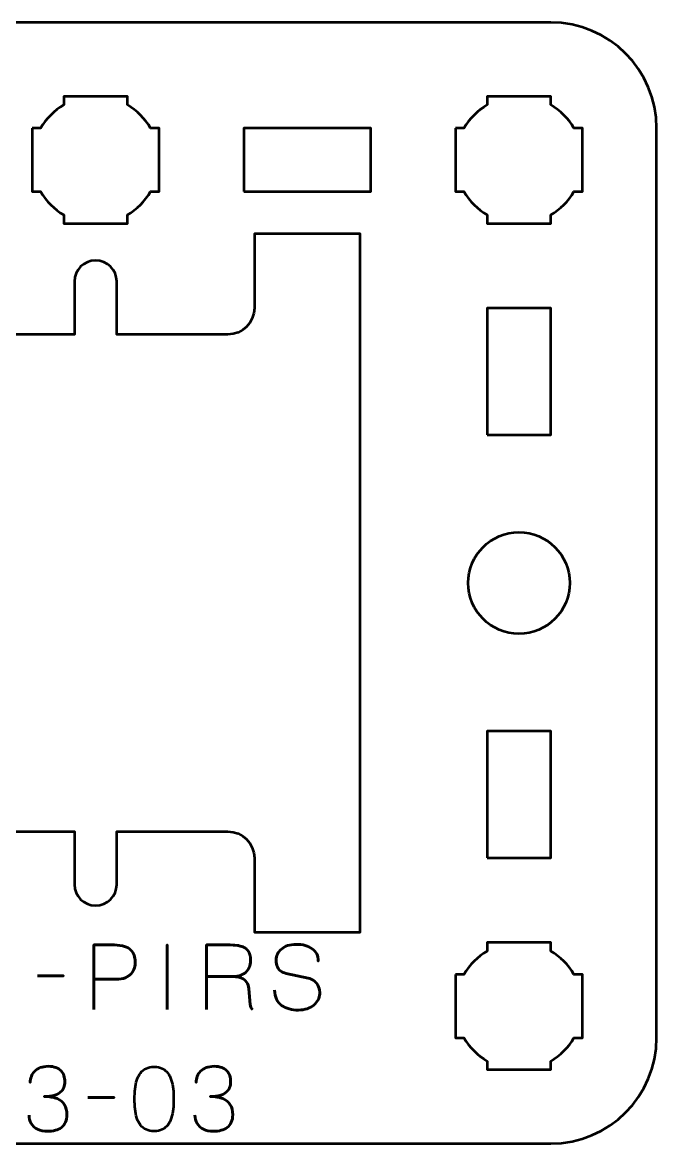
# Model space of a CAD drawing. Header units: centimetres. Extents: x -19.1 to -1.9, y -17.5 to -7.6.
# Drawn here: x -4.85 to -1.85, y -17.5 to -12.2 of the extents above; entities that cross this region are included whole.
import ezdxf

# ---------------------------------------------------------------- set-up
doc = ezdxf.new("R2010")
doc.units = ezdxf.units.CM
doc.header["$MEASUREMENT"] = 0
doc.layers.add('Layer 1', color=7, linetype='Continuous')

msp = doc.modelspace()

# ---------------------------------------------------------------- linework, layer by layer
at = {"layer": 'Layer 1', "lineweight": 53}
for points in [[(-2.65, -14.15), (-2.35, -14.15), (-2.35, -13.55), (-2.65, -13.55), (-2.65, -14.15)], [(-2.65, -16.15), (-2.35, -16.15), (-2.35, -15.55), (-2.65, -15.55), (-2.65, -16.15)]]:
    msp.add_lwpolyline(points, close=True, dxfattribs=at)
msp.add_ellipse((-2.5, -14.85), major_axis=(0, 0.24), ratio=1, dxfattribs=at)
for points, knots in [([(-7.15, -17), (-7.15, -17), (-7.15, -12.7), (-7.15, -12.7), (-7.15, -12.7), (-7.15, -12.42391), (-6.92609, -12.2), (-6.65, -12.2), (-6.65, -12.2), (-6.65, -12.2), (-2.35, -12.2), (-2.35, -12.2), (-2.35, -12.2), (-2.07391, -12.2), (-1.85, -12.42391), (-1.85, -12.7), (-1.85, -12.7), (-1.85, -12.7), (-1.85, -17), (-1.85, -17), (-1.85, -17), (-1.85, -17.27609), (-2.07391, -17.5), (-2.35, -17.5), (-2.35, -17.5), (-2.35, -17.5), (-6.65, -17.5), (-6.65, -17.5), (-6.65, -17.5), (-6.92609, -17.5), (-7.15, -17.27609), (-7.15, -17)], [0, 0, 0, 0, 0.125, 0.125, 0.125, 0.125, 0.25, 0.25, 0.25, 0.25, 0.375, 0.375, 0.375, 0.375, 0.5, 0.5, 0.5, 0.5, 0.625, 0.625, 0.625, 0.625, 0.75, 0.75, 0.75, 0.75, 0.875, 0.875, 0.875, 0.875, 1, 1, 1, 1]), ([(-4.8, -12.7), (-4.8, -12.7), (-4.75985, -12.7), (-4.75985, -12.7), (-4.75985, -12.7), (-4.7335, -12.65447), (-4.69553, -12.6165), (-4.65, -12.59015), (-4.65, -12.59015), (-4.65, -12.59015), (-4.65, -12.55), (-4.65, -12.55), (-4.65, -12.55), (-4.65, -12.55), (-4.5, -12.55), (-4.5, -12.55), (-4.5, -12.55), (-4.5, -12.55), (-4.35, -12.55), (-4.35, -12.55), (-4.35, -12.55), (-4.35, -12.55), (-4.35, -12.59015), (-4.35, -12.59015), (-4.35, -12.59015), (-4.30447, -12.6165), (-4.2665, -12.65447), (-4.24015, -12.7), (-4.24015, -12.7), (-4.24015, -12.7), (-4.2, -12.7), (-4.2, -12.7), (-4.2, -12.7), (-4.2, -12.7), (-4.2, -12.85), (-4.2, -12.85), (-4.2, -12.85), (-4.2, -12.85), (-4.2, -13), (-4.2, -13), (-4.2, -13), (-4.2, -13), (-4.24015, -13), (-4.24015, -13), (-4.24015, -13), (-4.2665, -13.04553), (-4.30447, -13.0835), (-4.35, -13.10985), (-4.35, -13.10985), (-4.35, -13.10985), (-4.35, -13.15), (-4.35, -13.15), (-4.35, -13.15), (-4.35, -13.15), (-4.5, -13.15), (-4.5, -13.15), (-4.5, -13.15), (-4.5, -13.15), (-4.65, -13.15), (-4.65, -13.15), (-4.65, -13.15), (-4.65, -13.15), (-4.65, -13.10985), (-4.65, -13.10985), (-4.65, -13.10985), (-4.69553, -13.0835), (-4.7335, -13.04553), (-4.75985, -13), (-4.75985, -13), (-4.75985, -13), (-4.8, -13), (-4.8, -13), (-4.8, -13), (-4.8, -13), (-4.8, -12.85), (-4.8, -12.85), (-4.8, -12.85), (-4.8, -12.85), (-4.8, -12.7), (-4.8, -12.7)], [0, 0, 0, 0, 0.05, 0.05, 0.05, 0.05, 0.1, 0.1, 0.1, 0.1, 0.15, 0.15, 0.15, 0.15, 0.2, 0.2, 0.2, 0.2, 0.25, 0.25, 0.25, 0.25, 0.3, 0.3, 0.3, 0.3, 0.35, 0.35, 0.35, 0.35, 0.4, 0.4, 0.4, 0.4, 0.45, 0.45, 0.45, 0.45, 0.5, 0.5, 0.5, 0.5, 0.55, 0.55, 0.55, 0.55, 0.6, 0.6, 0.6, 0.6, 0.65, 0.65, 0.65, 0.65, 0.7, 0.7, 0.7, 0.7, 0.75, 0.75, 0.75, 0.75, 0.8, 0.8, 0.8, 0.8, 0.85, 0.85, 0.85, 0.85, 0.9, 0.9, 0.9, 0.9, 0.95, 0.95, 0.95, 0.95, 1, 1, 1, 1]), ([(-2.8, -12.7), (-2.8, -12.7), (-2.75985, -12.7), (-2.75985, -12.7), (-2.75985, -12.7), (-2.7335, -12.65447), (-2.69553, -12.6165), (-2.65, -12.59015), (-2.65, -12.59015), (-2.65, -12.59015), (-2.65, -12.55), (-2.65, -12.55), (-2.65, -12.55), (-2.65, -12.55), (-2.5, -12.55), (-2.5, -12.55), (-2.5, -12.55), (-2.5, -12.55), (-2.35, -12.55), (-2.35, -12.55), (-2.35, -12.55), (-2.35, -12.55), (-2.35, -12.59015), (-2.35, -12.59015), (-2.35, -12.59015), (-2.30447, -12.6165), (-2.2665, -12.65447), (-2.24015, -12.7), (-2.24015, -12.7), (-2.24015, -12.7), (-2.2, -12.7), (-2.2, -12.7), (-2.2, -12.7), (-2.2, -12.7), (-2.2, -12.85), (-2.2, -12.85), (-2.2, -12.85), (-2.2, -12.85), (-2.2, -13), (-2.2, -13), (-2.2, -13), (-2.2, -13), (-2.24015, -13), (-2.24015, -13), (-2.24015, -13), (-2.2665, -13.04553), (-2.30447, -13.0835), (-2.35, -13.10985), (-2.35, -13.10985), (-2.35, -13.10985), (-2.35, -13.15), (-2.35, -13.15), (-2.35, -13.15), (-2.35, -13.15), (-2.5, -13.15), (-2.5, -13.15), (-2.5, -13.15), (-2.5, -13.15), (-2.65, -13.15), (-2.65, -13.15), (-2.65, -13.15), (-2.65, -13.15), (-2.65, -13.10985), (-2.65, -13.10985), (-2.65, -13.10985), (-2.69553, -13.0835), (-2.7335, -13.04553), (-2.75985, -13), (-2.75985, -13), (-2.75985, -13), (-2.8, -13), (-2.8, -13), (-2.8, -13), (-2.8, -13), (-2.8, -12.85), (-2.8, -12.85), (-2.8, -12.85), (-2.8, -12.85), (-2.8, -12.7), (-2.8, -12.7)], [0, 0, 0, 0, 0.05, 0.05, 0.05, 0.05, 0.1, 0.1, 0.1, 0.1, 0.15, 0.15, 0.15, 0.15, 0.2, 0.2, 0.2, 0.2, 0.25, 0.25, 0.25, 0.25, 0.3, 0.3, 0.3, 0.3, 0.35, 0.35, 0.35, 0.35, 0.4, 0.4, 0.4, 0.4, 0.45, 0.45, 0.45, 0.45, 0.5, 0.5, 0.5, 0.5, 0.55, 0.55, 0.55, 0.55, 0.6, 0.6, 0.6, 0.6, 0.65, 0.65, 0.65, 0.65, 0.7, 0.7, 0.7, 0.7, 0.75, 0.75, 0.75, 0.75, 0.8, 0.8, 0.8, 0.8, 0.85, 0.85, 0.85, 0.85, 0.9, 0.9, 0.9, 0.9, 0.95, 0.95, 0.95, 0.95, 1, 1, 1, 1]), ([(-3.8, -13), (-3.8, -13), (-3.8, -12.7), (-3.8, -12.7), (-3.8, -12.7), (-3.8, -12.7), (-3.2, -12.7), (-3.2, -12.7), (-3.2, -12.7), (-3.2, -12.7), (-3.2, -13), (-3.2, -13), (-3.2, -13), (-3.2, -13), (-3.8, -13), (-3.8, -13)], [0, 0, 0, 0, 0.25, 0.25, 0.25, 0.25, 0.5, 0.5, 0.5, 0.5, 0.75, 0.75, 0.75, 0.75, 1, 1, 1, 1]), ([(-5.75, -16.5), (-5.75, -16.5), (-5.75, -13.2), (-5.75, -13.2), (-5.75, -13.2), (-5.75, -13.2), (-5.25, -13.2), (-5.25, -13.2), (-5.25, -13.2), (-5.25, -13.2), (-5.25, -13.55), (-5.25, -13.55), (-5.25, -13.55), (-5.25, -13.61902), (-5.19402, -13.675), (-5.125, -13.675), (-5.125, -13.675), (-5.125, -13.675), (-4.6, -13.675), (-4.6, -13.675), (-4.6, -13.675), (-4.6, -13.675), (-4.6, -13.425), (-4.6, -13.425), (-4.6, -13.425), (-4.6, -13.36978), (-4.55522, -13.325), (-4.5, -13.325), (-4.5, -13.325), (-4.44478, -13.325), (-4.4, -13.36978), (-4.4, -13.425), (-4.4, -13.425), (-4.4, -13.425), (-4.4, -13.675), (-4.4, -13.675), (-4.4, -13.675), (-4.4, -13.675), (-3.875, -13.675), (-3.875, -13.675), (-3.875, -13.675), (-3.80598, -13.675), (-3.75, -13.61902), (-3.75, -13.55), (-3.75, -13.55), (-3.75, -13.55), (-3.75, -13.2), (-3.75, -13.2), (-3.75, -13.2), (-3.75, -13.2), (-3.25, -13.2), (-3.25, -13.2), (-3.25, -13.2), (-3.25, -13.2), (-3.25, -16.5), (-3.25, -16.5), (-3.25, -16.5), (-3.25, -16.5), (-3.75, -16.5), (-3.75, -16.5), (-3.75, -16.5), (-3.75, -16.5), (-3.75, -16.15), (-3.75, -16.15), (-3.75, -16.15), (-3.75, -16.08098), (-3.80598, -16.025), (-3.875, -16.025), (-3.875, -16.025), (-3.875, -16.025), (-4.4, -16.025), (-4.4, -16.025), (-4.4, -16.025), (-4.4, -16.025), (-4.4, -16.275), (-4.4, -16.275), (-4.4, -16.275), (-4.4, -16.33022), (-4.44478, -16.375), (-4.5, -16.375), (-4.5, -16.375), (-4.55522, -16.375), (-4.6, -16.33022), (-4.6, -16.275), (-4.6, -16.275), (-4.6, -16.275), (-4.6, -16.025), (-4.6, -16.025), (-4.6, -16.025), (-4.6, -16.025), (-5.125, -16.025), (-5.125, -16.025), (-5.125, -16.025), (-5.19402, -16.025), (-5.25, -16.08098), (-5.25, -16.15), (-5.25, -16.15), (-5.25, -16.15), (-5.25, -16.5), (-5.25, -16.5), (-5.25, -16.5), (-5.25, -16.5), (-5.75, -16.5), (-5.75, -16.5)], [0, 0, 0, 0, 0.0384615, 0.0384615, 0.0384615, 0.0384615, 0.0769231, 0.0769231, 0.0769231, 0.0769231, 0.1153846, 0.1153846, 0.1153846, 0.1153846, 0.1538462, 0.1538462, 0.1538462, 0.1538462, 0.1923077, 0.1923077, 0.1923077, 0.1923077, 0.2307692, 0.2307692, 0.2307692, 0.2307692, 0.2692308, 0.2692308, 0.2692308, 0.2692308, 0.3076923, 0.3076923, 0.3076923, 0.3076923, 0.3461538, 0.3461538, 0.3461538, 0.3461538, 0.3846154, 0.3846154, 0.3846154, 0.3846154, 0.4230769, 0.4230769, 0.4230769, 0.4230769, 0.4615385, 0.4615385, 0.4615385, 0.4615385, 0.5, 0.5, 0.5, 0.5, 0.5384615, 0.5384615, 0.5384615, 0.5384615, 0.5769231, 0.5769231, 0.5769231, 0.5769231, 0.6153846, 0.6153846, 0.6153846, 0.6153846, 0.6538462, 0.6538462, 0.6538462, 0.6538462, 0.6923077, 0.6923077, 0.6923077, 0.6923077, 0.7307692, 0.7307692, 0.7307692, 0.7307692, 0.7692308, 0.7692308, 0.7692308, 0.7692308, 0.8076923, 0.8076923, 0.8076923, 0.8076923, 0.8461538, 0.8461538, 0.8461538, 0.8461538, 0.8846154, 0.8846154, 0.8846154, 0.8846154, 0.9230769, 0.9230769, 0.9230769, 0.9230769, 0.9615385, 0.9615385, 0.9615385, 0.9615385, 1, 1, 1, 1]), ([(-2.8, -16.7), (-2.8, -16.7), (-2.75985, -16.7), (-2.75985, -16.7), (-2.75985, -16.7), (-2.7335, -16.65447), (-2.69553, -16.6165), (-2.65, -16.59015), (-2.65, -16.59015), (-2.65, -16.59015), (-2.65, -16.55), (-2.65, -16.55), (-2.65, -16.55), (-2.65, -16.55), (-2.5, -16.55), (-2.5, -16.55), (-2.5, -16.55), (-2.5, -16.55), (-2.35, -16.55), (-2.35, -16.55), (-2.35, -16.55), (-2.35, -16.55), (-2.35, -16.59015), (-2.35, -16.59015), (-2.35, -16.59015), (-2.30447, -16.6165), (-2.2665, -16.65447), (-2.24015, -16.7), (-2.24015, -16.7), (-2.24015, -16.7), (-2.2, -16.7), (-2.2, -16.7), (-2.2, -16.7), (-2.2, -16.7), (-2.2, -16.85), (-2.2, -16.85), (-2.2, -16.85), (-2.2, -16.85), (-2.2, -17), (-2.2, -17), (-2.2, -17), (-2.2, -17), (-2.24015, -17), (-2.24015, -17), (-2.24015, -17), (-2.2665, -17.04553), (-2.30447, -17.0835), (-2.35, -17.10985), (-2.35, -17.10985), (-2.35, -17.10985), (-2.35, -17.15), (-2.35, -17.15), (-2.35, -17.15), (-2.35, -17.15), (-2.5, -17.15), (-2.5, -17.15), (-2.5, -17.15), (-2.5, -17.15), (-2.65, -17.15), (-2.65, -17.15), (-2.65, -17.15), (-2.65, -17.15), (-2.65, -17.10985), (-2.65, -17.10985), (-2.65, -17.10985), (-2.69553, -17.0835), (-2.7335, -17.04553), (-2.75985, -17), (-2.75985, -17), (-2.75985, -17), (-2.8, -17), (-2.8, -17), (-2.8, -17), (-2.8, -17), (-2.8, -16.85), (-2.8, -16.85), (-2.8, -16.85), (-2.8, -16.85), (-2.8, -16.7), (-2.8, -16.7)], [0, 0, 0, 0, 0.05, 0.05, 0.05, 0.05, 0.1, 0.1, 0.1, 0.1, 0.15, 0.15, 0.15, 0.15, 0.2, 0.2, 0.2, 0.2, 0.25, 0.25, 0.25, 0.25, 0.3, 0.3, 0.3, 0.3, 0.35, 0.35, 0.35, 0.35, 0.4, 0.4, 0.4, 0.4, 0.45, 0.45, 0.45, 0.45, 0.5, 0.5, 0.5, 0.5, 0.55, 0.55, 0.55, 0.55, 0.6, 0.6, 0.6, 0.6, 0.65, 0.65, 0.65, 0.65, 0.7, 0.7, 0.7, 0.7, 0.75, 0.75, 0.75, 0.75, 0.8, 0.8, 0.8, 0.8, 0.85, 0.85, 0.85, 0.85, 0.9, 0.9, 0.9, 0.9, 0.95, 0.95, 0.95, 0.95, 1, 1, 1, 1])]:
    msp.add_open_spline(points, degree=3, knots=knots, dxfattribs=at)
at = {"layer": 'Layer 1', "color": 5, "lineweight": 53}
for points, knots in [([(-4.50868, -16.86644), (-4.50868, -16.86644), (-4.50868, -16.56122), (-4.50868, -16.56122), (-4.50868, -16.56122), (-4.50868, -16.56122), (-4.41131, -16.56122), (-4.41131, -16.56122), (-4.41131, -16.56122), (-4.39184, -16.56129), (-4.37583, -16.56348), (-4.3632, -16.56771), (-4.3632, -16.56771), (-4.35064, -16.57187), (-4.34076, -16.57766), (-4.33363, -16.585), (-4.33363, -16.585), (-4.32651, -16.59226), (-4.32143, -16.60059), (-4.31832, -16.60997), (-4.31832, -16.60997), (-4.31529, -16.61936), (-4.31353, -16.62916), (-4.3131, -16.63954), (-4.3131, -16.63954), (-4.31261, -16.64991), (-4.31381, -16.66007), (-4.31663, -16.66994), (-4.31663, -16.66994), (-4.31952, -16.67982), (-4.32439, -16.68878), (-4.33138, -16.69683), (-4.33138, -16.69683), (-4.33829, -16.70487), (-4.34767, -16.71129), (-4.35946, -16.71602), (-4.35946, -16.71602), (-4.37124, -16.72081), (-4.38584, -16.72321), (-4.40327, -16.72335), (-4.40327, -16.72335), (-4.40327, -16.72335), (-4.50868, -16.72335), (-4.50868, -16.72335), (-4.50868, -16.72335), (-4.50868, -16.72335), (-4.40327, -16.72335), (-4.40327, -16.72335), (-4.40327, -16.72335), (-4.3862, -16.72321), (-4.37173, -16.72081), (-4.36002, -16.71602), (-4.36002, -16.71602), (-4.34824, -16.71129), (-4.33885, -16.70487), (-4.3318, -16.69683), (-4.3318, -16.69683), (-4.32481, -16.68878), (-4.3198, -16.67982), (-4.31684, -16.66994), (-4.31684, -16.66994), (-4.31388, -16.66007), (-4.31261, -16.64991), (-4.3131, -16.63954), (-4.3131, -16.63954), (-4.31353, -16.62916), (-4.31529, -16.61936), (-4.31846, -16.60997), (-4.31846, -16.60997), (-4.32157, -16.60059), (-4.32679, -16.59226), (-4.33392, -16.585), (-4.33392, -16.585), (-4.34111, -16.57766), (-4.35099, -16.57187), (-4.36355, -16.56771), (-4.36355, -16.56771), (-4.37618, -16.56348), (-4.39205, -16.56129), (-4.41131, -16.56122), (-4.41131, -16.56122), (-4.41131, -16.56122), (-4.50868, -16.56122), (-4.50868, -16.56122), (-4.50868, -16.56122), (-4.50868, -16.56122), (-4.50868, -16.86644), (-4.50868, -16.86644)], [0, 0, 0, 0, 0.0454545, 0.0454545, 0.0454545, 0.0454545, 0.0909091, 0.0909091, 0.0909091, 0.0909091, 0.1363636, 0.1363636, 0.1363636, 0.1363636, 0.1818182, 0.1818182, 0.1818182, 0.1818182, 0.2272727, 0.2272727, 0.2272727, 0.2272727, 0.2727273, 0.2727273, 0.2727273, 0.2727273, 0.3181818, 0.3181818, 0.3181818, 0.3181818, 0.3636364, 0.3636364, 0.3636364, 0.3636364, 0.4090909, 0.4090909, 0.4090909, 0.4090909, 0.4545455, 0.4545455, 0.4545455, 0.4545455, 0.5, 0.5, 0.5, 0.5, 0.5454545, 0.5454545, 0.5454545, 0.5454545, 0.5909091, 0.5909091, 0.5909091, 0.5909091, 0.6363636, 0.6363636, 0.6363636, 0.6363636, 0.6818182, 0.6818182, 0.6818182, 0.6818182, 0.7272727, 0.7272727, 0.7272727, 0.7272727, 0.7727273, 0.7727273, 0.7727273, 0.7727273, 0.8181818, 0.8181818, 0.8181818, 0.8181818, 0.8636364, 0.8636364, 0.8636364, 0.8636364, 0.9090909, 0.9090909, 0.9090909, 0.9090909, 0.9545455, 0.9545455, 0.9545455, 0.9545455, 1, 1, 1, 1]), ([(-4.1624, -16.86644), (-4.1624, -16.86644), (-4.1624, -16.56122), (-4.1624, -16.56122), (-4.1624, -16.56122), (-4.1624, -16.56122), (-4.1624, -16.86644), (-4.1624, -16.86644)], [0, 0, 0, 0, 0.5, 0.5, 0.5, 0.5, 1, 1, 1, 1]), ([(-3.97571, -16.86644), (-3.97571, -16.86644), (-3.97571, -16.56122), (-3.97571, -16.56122), (-3.97571, -16.56122), (-3.97571, -16.56122), (-3.86437, -16.56122), (-3.86437, -16.56122), (-3.86437, -16.56122), (-3.84885, -16.56122), (-3.83559, -16.56228), (-3.82465, -16.56432), (-3.82465, -16.56432), (-3.81365, -16.56637), (-3.80454, -16.56933), (-3.79735, -16.57321), (-3.79735, -16.57321), (-3.79015, -16.57709), (-3.78451, -16.58182), (-3.78034, -16.58739), (-3.78034, -16.58739), (-3.77611, -16.5929), (-3.77315, -16.59918), (-3.77124, -16.60616), (-3.77124, -16.60616), (-3.76934, -16.61315), (-3.76821, -16.6207), (-3.76786, -16.62895), (-3.76786, -16.62895), (-3.76736, -16.63932), (-3.76849, -16.64934), (-3.77117, -16.65901), (-3.77117, -16.65901), (-3.77392, -16.66874), (-3.77865, -16.67742), (-3.78535, -16.68518), (-3.78535, -16.68518), (-3.79213, -16.69295), (-3.80123, -16.69908), (-3.8128, -16.70367), (-3.8128, -16.70367), (-3.82437, -16.70819), (-3.83869, -16.71058), (-3.85591, -16.71065), (-3.85591, -16.71065), (-3.85591, -16.71065), (-3.97571, -16.71065), (-3.97571, -16.71065), (-3.97571, -16.71065), (-3.97571, -16.71065), (-3.85591, -16.71065), (-3.85591, -16.71065), (-3.85591, -16.71065), (-3.83905, -16.71058), (-3.82486, -16.70819), (-3.81336, -16.70367), (-3.81336, -16.70367), (-3.80186, -16.69908), (-3.79269, -16.69295), (-3.78585, -16.68518), (-3.78585, -16.68518), (-3.779, -16.67742), (-3.77421, -16.66874), (-3.77138, -16.65901), (-3.77138, -16.65901), (-3.76856, -16.64934), (-3.76736, -16.63932), (-3.76786, -16.62895), (-3.76786, -16.62895), (-3.76828, -16.61865), (-3.77004, -16.60934), (-3.77315, -16.60101), (-3.77315, -16.60101), (-3.77618, -16.59276), (-3.78126, -16.58563), (-3.78832, -16.5797), (-3.78832, -16.5797), (-3.79537, -16.57378), (-3.80511, -16.56919), (-3.81746, -16.56602), (-3.81746, -16.56602), (-3.8298, -16.56284), (-3.84547, -16.56122), (-3.86437, -16.56122), (-3.86437, -16.56122), (-3.86437, -16.56122), (-3.97571, -16.56122), (-3.97571, -16.56122), (-3.97571, -16.56122), (-3.97571, -16.56122), (-3.97571, -16.86644), (-3.97571, -16.86644)], [0, 0, 0, 0, 0.0434783, 0.0434783, 0.0434783, 0.0434783, 0.0869565, 0.0869565, 0.0869565, 0.0869565, 0.1304348, 0.1304348, 0.1304348, 0.1304348, 0.173913, 0.173913, 0.173913, 0.173913, 0.2173913, 0.2173913, 0.2173913, 0.2173913, 0.2608696, 0.2608696, 0.2608696, 0.2608696, 0.3043478, 0.3043478, 0.3043478, 0.3043478, 0.3478261, 0.3478261, 0.3478261, 0.3478261, 0.3913043, 0.3913043, 0.3913043, 0.3913043, 0.4347826, 0.4347826, 0.4347826, 0.4347826, 0.4782609, 0.4782609, 0.4782609, 0.4782609, 0.5217391, 0.5217391, 0.5217391, 0.5217391, 0.5652174, 0.5652174, 0.5652174, 0.5652174, 0.6086957, 0.6086957, 0.6086957, 0.6086957, 0.6521739, 0.6521739, 0.6521739, 0.6521739, 0.6956522, 0.6956522, 0.6956522, 0.6956522, 0.7391304, 0.7391304, 0.7391304, 0.7391304, 0.7826087, 0.7826087, 0.7826087, 0.7826087, 0.826087, 0.826087, 0.826087, 0.826087, 0.8695652, 0.8695652, 0.8695652, 0.8695652, 0.9130435, 0.9130435, 0.9130435, 0.9130435, 0.9565217, 0.9565217, 0.9565217, 0.9565217, 1, 1, 1, 1]), ([(-3.6544, -16.77415), (-3.65426, -16.79102), (-3.6513, -16.80548), (-3.64537, -16.81755), (-3.64537, -16.81755), (-3.63951, -16.82954), (-3.63133, -16.83935), (-3.62103, -16.84697), (-3.62103, -16.84697), (-3.61066, -16.85452), (-3.59873, -16.86009), (-3.58526, -16.86369), (-3.58526, -16.86369), (-3.57185, -16.86722), (-3.55746, -16.86898), (-3.54222, -16.86898), (-3.54222, -16.86898), (-3.52684, -16.86891), (-3.51301, -16.86665), (-3.50066, -16.86235), (-3.50066, -16.86235), (-3.48838, -16.85804), (-3.47787, -16.85226), (-3.46905, -16.84499), (-3.46905, -16.84499), (-3.4603, -16.83772), (-3.45353, -16.82961), (-3.44873, -16.82058), (-3.44873, -16.82058), (-3.44393, -16.81155), (-3.44139, -16.80231), (-3.44104, -16.79278), (-3.44104, -16.79278), (-3.44062, -16.78029), (-3.44245, -16.76886), (-3.44647, -16.75856), (-3.44647, -16.75856), (-3.4505, -16.74826), (-3.45671, -16.73965), (-3.4651, -16.7326), (-3.4651, -16.7326), (-3.47343, -16.72554), (-3.48394, -16.7206), (-3.4965, -16.71785), (-3.4965, -16.71785), (-3.4965, -16.71785), (-3.60021, -16.69541), (-3.60021, -16.69541), (-3.60021, -16.69541), (-3.60995, -16.69337), (-3.61835, -16.68991), (-3.62526, -16.68511), (-3.62526, -16.68511), (-3.63218, -16.68025), (-3.63754, -16.67354), (-3.64121, -16.66493), (-3.64121, -16.66493), (-3.64488, -16.6564), (-3.64678, -16.64553), (-3.64678, -16.63234), (-3.64678, -16.63234), (-3.64678, -16.62232), (-3.64473, -16.61287), (-3.64057, -16.60398), (-3.64057, -16.60398), (-3.63648, -16.59509), (-3.63041, -16.58725), (-3.62244, -16.58034), (-3.62244, -16.58034), (-3.61447, -16.5735), (-3.60459, -16.56813), (-3.59288, -16.56425), (-3.59288, -16.56425), (-3.58109, -16.5603), (-3.56762, -16.55833), (-3.55238, -16.55826), (-3.55238, -16.55826), (-3.53707, -16.55826), (-3.52303, -16.56002), (-3.51019, -16.56355), (-3.51019, -16.56355), (-3.49742, -16.56708), (-3.48634, -16.57216), (-3.47703, -16.57893), (-3.47703, -16.57893), (-3.46771, -16.5857), (-3.46052, -16.59403), (-3.45558, -16.60376), (-3.45558, -16.60376), (-3.45064, -16.61357), (-3.44831, -16.62479), (-3.44866, -16.63742), (-3.44866, -16.63742), (-3.44831, -16.62479), (-3.45064, -16.61357), (-3.45558, -16.60376), (-3.45558, -16.60376), (-3.46052, -16.59403), (-3.46771, -16.5857), (-3.47703, -16.57893), (-3.47703, -16.57893), (-3.48634, -16.57216), (-3.49742, -16.56708), (-3.51019, -16.56355), (-3.51019, -16.56355), (-3.52303, -16.56002), (-3.53707, -16.55826), (-3.55238, -16.55826), (-3.55238, -16.55826), (-3.56762, -16.55833), (-3.58109, -16.5603), (-3.59288, -16.56425), (-3.59288, -16.56425), (-3.60459, -16.56813), (-3.61447, -16.5735), (-3.62244, -16.58034), (-3.62244, -16.58034), (-3.63041, -16.58725), (-3.63648, -16.59509), (-3.64057, -16.60398), (-3.64057, -16.60398), (-3.64473, -16.61287), (-3.64678, -16.62232), (-3.64678, -16.63234), (-3.64678, -16.63234), (-3.64678, -16.64553), (-3.64495, -16.6564), (-3.64142, -16.66486), (-3.64142, -16.66486), (-3.63782, -16.6734), (-3.63253, -16.68003), (-3.62561, -16.6849), (-3.62561, -16.6849), (-3.6187, -16.6897), (-3.61023, -16.69323), (-3.60021, -16.69541), (-3.60021, -16.69541), (-3.60021, -16.69541), (-3.4965, -16.71785), (-3.4965, -16.71785), (-3.4965, -16.71785), (-3.48366, -16.7206), (-3.47307, -16.72554), (-3.46475, -16.7326), (-3.46475, -16.7326), (-3.45635, -16.73965), (-3.45021, -16.74826), (-3.44626, -16.75856), (-3.44626, -16.75856), (-3.44238, -16.76886), (-3.44062, -16.78029), (-3.44104, -16.79278), (-3.44104, -16.79278), (-3.44139, -16.80231), (-3.44393, -16.81155), (-3.44873, -16.82058), (-3.44873, -16.82058), (-3.45353, -16.82961), (-3.4603, -16.83772), (-3.46905, -16.84499), (-3.46905, -16.84499), (-3.47787, -16.85226), (-3.48838, -16.85804), (-3.50066, -16.86235), (-3.50066, -16.86235), (-3.51301, -16.86665), (-3.52684, -16.86891), (-3.54222, -16.86898), (-3.54222, -16.86898), (-3.55746, -16.86898), (-3.57185, -16.86722), (-3.58526, -16.86369), (-3.58526, -16.86369), (-3.59873, -16.86009), (-3.61066, -16.85452), (-3.62103, -16.84697), (-3.62103, -16.84697), (-3.63133, -16.83935), (-3.63951, -16.82954), (-3.64537, -16.81755), (-3.64537, -16.81755), (-3.6513, -16.80548), (-3.65426, -16.79102), (-3.6544, -16.77415)], [0, 0, 0, 0, 0.0217391, 0.0217391, 0.0217391, 0.0217391, 0.0434783, 0.0434783, 0.0434783, 0.0434783, 0.0652174, 0.0652174, 0.0652174, 0.0652174, 0.0869565, 0.0869565, 0.0869565, 0.0869565, 0.1086957, 0.1086957, 0.1086957, 0.1086957, 0.1304348, 0.1304348, 0.1304348, 0.1304348, 0.1521739, 0.1521739, 0.1521739, 0.1521739, 0.173913, 0.173913, 0.173913, 0.173913, 0.1956522, 0.1956522, 0.1956522, 0.1956522, 0.2173913, 0.2173913, 0.2173913, 0.2173913, 0.2391304, 0.2391304, 0.2391304, 0.2391304, 0.2608696, 0.2608696, 0.2608696, 0.2608696, 0.2826087, 0.2826087, 0.2826087, 0.2826087, 0.3043478, 0.3043478, 0.3043478, 0.3043478, 0.326087, 0.326087, 0.326087, 0.326087, 0.3478261, 0.3478261, 0.3478261, 0.3478261, 0.3695652, 0.3695652, 0.3695652, 0.3695652, 0.3913043, 0.3913043, 0.3913043, 0.3913043, 0.4130435, 0.4130435, 0.4130435, 0.4130435, 0.4347826, 0.4347826, 0.4347826, 0.4347826, 0.4565217, 0.4565217, 0.4565217, 0.4565217, 0.4782609, 0.4782609, 0.4782609, 0.4782609, 0.5, 0.5, 0.5, 0.5, 0.5217391, 0.5217391, 0.5217391, 0.5217391, 0.5434783, 0.5434783, 0.5434783, 0.5434783, 0.5652174, 0.5652174, 0.5652174, 0.5652174, 0.5869565, 0.5869565, 0.5869565, 0.5869565, 0.6086957, 0.6086957, 0.6086957, 0.6086957, 0.6304348, 0.6304348, 0.6304348, 0.6304348, 0.6521739, 0.6521739, 0.6521739, 0.6521739, 0.673913, 0.673913, 0.673913, 0.673913, 0.6956522, 0.6956522, 0.6956522, 0.6956522, 0.7173913, 0.7173913, 0.7173913, 0.7173913, 0.7391304, 0.7391304, 0.7391304, 0.7391304, 0.7608696, 0.7608696, 0.7608696, 0.7608696, 0.7826087, 0.7826087, 0.7826087, 0.7826087, 0.8043478, 0.8043478, 0.8043478, 0.8043478, 0.826087, 0.826087, 0.826087, 0.826087, 0.8478261, 0.8478261, 0.8478261, 0.8478261, 0.8695652, 0.8695652, 0.8695652, 0.8695652, 0.8913043, 0.8913043, 0.8913043, 0.8913043, 0.9130435, 0.9130435, 0.9130435, 0.9130435, 0.9347826, 0.9347826, 0.9347826, 0.9347826, 0.9565217, 0.9565217, 0.9565217, 0.9565217, 0.9782609, 0.9782609, 0.9782609, 0.9782609, 1, 1, 1, 1]), ([(-4.77453, -16.70684), (-4.77453, -16.70684), (-4.65134, -16.70684), (-4.65134, -16.70684), (-4.65134, -16.70684), (-4.65134, -16.70684), (-4.77453, -16.70684), (-4.77453, -16.70684)], [0, 0, 0, 0, 0.5, 0.5, 0.5, 0.5, 1, 1, 1, 1]), ([(-3.75854, -16.86644), (-3.76136, -16.86439), (-3.76348, -16.86192), (-3.76503, -16.85903), (-3.76503, -16.85903), (-3.76659, -16.85614), (-3.76764, -16.85325), (-3.76828, -16.85042), (-3.76828, -16.85042), (-3.76884, -16.84767), (-3.76913, -16.84534), (-3.76913, -16.84358), (-3.76913, -16.84358), (-3.76913, -16.84358), (-3.77675, -16.76653), (-3.77675, -16.76653), (-3.77675, -16.76653), (-3.77759, -16.75546), (-3.78084, -16.74572), (-3.78641, -16.73739), (-3.78641, -16.73739), (-3.79206, -16.729), (-3.8001, -16.72251), (-3.81068, -16.71778), (-3.81068, -16.71778), (-3.8212, -16.71312), (-3.83432, -16.71073), (-3.84998, -16.71065), (-3.84998, -16.71065), (-3.83432, -16.71073), (-3.8212, -16.71312), (-3.81068, -16.71778), (-3.81068, -16.71778), (-3.8001, -16.72251), (-3.79206, -16.729), (-3.78641, -16.73739), (-3.78641, -16.73739), (-3.78084, -16.74572), (-3.77759, -16.75546), (-3.77675, -16.76653), (-3.77675, -16.76653), (-3.77675, -16.76653), (-3.76913, -16.84358), (-3.76913, -16.84358), (-3.76913, -16.84358), (-3.76913, -16.84534), (-3.76884, -16.84767), (-3.76828, -16.85042), (-3.76828, -16.85042), (-3.76764, -16.85325), (-3.76659, -16.85614), (-3.76503, -16.85903), (-3.76503, -16.85903), (-3.76348, -16.86192), (-3.76136, -16.86439), (-3.75854, -16.86644)], [0, 0, 0, 0, 0.0714286, 0.0714286, 0.0714286, 0.0714286, 0.1428571, 0.1428571, 0.1428571, 0.1428571, 0.2142857, 0.2142857, 0.2142857, 0.2142857, 0.2857143, 0.2857143, 0.2857143, 0.2857143, 0.3571429, 0.3571429, 0.3571429, 0.3571429, 0.4285714, 0.4285714, 0.4285714, 0.4285714, 0.5, 0.5, 0.5, 0.5, 0.5714286, 0.5714286, 0.5714286, 0.5714286, 0.6428571, 0.6428571, 0.6428571, 0.6428571, 0.7142857, 0.7142857, 0.7142857, 0.7142857, 0.7857143, 0.7857143, 0.7857143, 0.7857143, 0.8571429, 0.8571429, 0.8571429, 0.8571429, 0.9285714, 0.9285714, 0.9285714, 0.9285714, 1, 1, 1, 1]), ([(-4.81453, -17.36513), (-4.81446, -17.38037), (-4.81093, -17.39363), (-4.80395, -17.40513), (-4.80395, -17.40513), (-4.79696, -17.41656), (-4.78701, -17.42552), (-4.77403, -17.43194), (-4.77403, -17.43194), (-4.76105, -17.43836), (-4.74546, -17.44161), (-4.72732, -17.44175), (-4.72732, -17.44175), (-4.71371, -17.44175), (-4.70136, -17.44034), (-4.69014, -17.43738), (-4.69014, -17.43738), (-4.67899, -17.43441), (-4.6694, -17.42983), (-4.66128, -17.42355), (-4.66128, -17.42355), (-4.65317, -17.41727), (-4.64696, -17.40915), (-4.64252, -17.39928), (-4.64252, -17.39928), (-4.63814, -17.38933), (-4.63596, -17.3774), (-4.63589, -17.36343), (-4.63589, -17.36343), (-4.63581, -17.34481), (-4.63962, -17.32907), (-4.64717, -17.3163), (-4.64717, -17.3163), (-4.65472, -17.30353), (-4.66644, -17.29394), (-4.68217, -17.28738), (-4.68217, -17.28738), (-4.6979, -17.28081), (-4.71808, -17.2775), (-4.74256, -17.2775), (-4.74256, -17.2775), (-4.72429, -17.27757), (-4.70898, -17.27588), (-4.69649, -17.27242), (-4.69649, -17.27242), (-4.68407, -17.26896), (-4.67413, -17.26409), (-4.66665, -17.25774), (-4.66665, -17.25774), (-4.65917, -17.25146), (-4.65374, -17.24398), (-4.65049, -17.23538), (-4.65049, -17.23538), (-4.64717, -17.22684), (-4.64555, -17.21746), (-4.64562, -17.20723), (-4.64562, -17.20723), (-4.64555, -17.19699), (-4.64696, -17.18754), (-4.64978, -17.17879), (-4.64978, -17.17879), (-4.65254, -17.17004), (-4.65705, -17.16235), (-4.66319, -17.15579), (-4.66319, -17.15579), (-4.66933, -17.14923), (-4.67744, -17.14408), (-4.68739, -17.14041), (-4.68739, -17.14041), (-4.69741, -17.13674), (-4.70962, -17.13491), (-4.72394, -17.13484), (-4.72394, -17.13484), (-4.73819, -17.13491), (-4.75068, -17.13702), (-4.76126, -17.14112), (-4.76126, -17.14112), (-4.77192, -17.14521), (-4.78066, -17.15078), (-4.78772, -17.15791), (-4.78772, -17.15791), (-4.7947, -17.16503), (-4.79993, -17.17315), (-4.80338, -17.18232), (-4.80338, -17.18232), (-4.80691, -17.19149), (-4.8086, -17.20123), (-4.8086, -17.21146), (-4.8086, -17.21146), (-4.8086, -17.20123), (-4.80691, -17.19149), (-4.80338, -17.18232), (-4.80338, -17.18232), (-4.79993, -17.17315), (-4.7947, -17.16503), (-4.78772, -17.15791), (-4.78772, -17.15791), (-4.78066, -17.15078), (-4.77192, -17.14521), (-4.76126, -17.14112), (-4.76126, -17.14112), (-4.75068, -17.13702), (-4.73819, -17.13491), (-4.72394, -17.13484), (-4.72394, -17.13484), (-4.70962, -17.13491), (-4.69741, -17.13674), (-4.68739, -17.14041), (-4.68739, -17.14041), (-4.67744, -17.14408), (-4.66933, -17.14923), (-4.66319, -17.15579), (-4.66319, -17.15579), (-4.65705, -17.16235), (-4.65254, -17.17004), (-4.64978, -17.17879), (-4.64978, -17.17879), (-4.64696, -17.18754), (-4.64555, -17.19699), (-4.64562, -17.20723), (-4.64562, -17.20723), (-4.64555, -17.21746), (-4.64717, -17.22684), (-4.65049, -17.23538), (-4.65049, -17.23538), (-4.65374, -17.24398), (-4.65917, -17.25146), (-4.66665, -17.25774), (-4.66665, -17.25774), (-4.67413, -17.26409), (-4.68407, -17.26896), (-4.69649, -17.27242), (-4.69649, -17.27242), (-4.70898, -17.27588), (-4.72429, -17.27757), (-4.74256, -17.2775), (-4.74256, -17.2775), (-4.71808, -17.2775), (-4.6979, -17.28081), (-4.68217, -17.28738), (-4.68217, -17.28738), (-4.66644, -17.29394), (-4.65472, -17.30353), (-4.64717, -17.3163), (-4.64717, -17.3163), (-4.63962, -17.32907), (-4.63581, -17.34481), (-4.63589, -17.36343), (-4.63589, -17.36343), (-4.63596, -17.3774), (-4.63814, -17.38933), (-4.64252, -17.39928), (-4.64252, -17.39928), (-4.64696, -17.40915), (-4.65317, -17.41727), (-4.66128, -17.42355), (-4.66128, -17.42355), (-4.6694, -17.42983), (-4.67899, -17.43441), (-4.69014, -17.43738), (-4.69014, -17.43738), (-4.70136, -17.44034), (-4.71371, -17.44175), (-4.72732, -17.44175), (-4.72732, -17.44175), (-4.74546, -17.44161), (-4.76105, -17.43836), (-4.77403, -17.43194), (-4.77403, -17.43194), (-4.78701, -17.42552), (-4.79696, -17.41656), (-4.80395, -17.40513), (-4.80395, -17.40513), (-4.81093, -17.39363), (-4.81446, -17.38037), (-4.81453, -17.36513)], [0, 0, 0, 0, 0.0227273, 0.0227273, 0.0227273, 0.0227273, 0.0454545, 0.0454545, 0.0454545, 0.0454545, 0.0681818, 0.0681818, 0.0681818, 0.0681818, 0.0909091, 0.0909091, 0.0909091, 0.0909091, 0.1136364, 0.1136364, 0.1136364, 0.1136364, 0.1363636, 0.1363636, 0.1363636, 0.1363636, 0.1590909, 0.1590909, 0.1590909, 0.1590909, 0.1818182, 0.1818182, 0.1818182, 0.1818182, 0.2045455, 0.2045455, 0.2045455, 0.2045455, 0.2272727, 0.2272727, 0.2272727, 0.2272727, 0.25, 0.25, 0.25, 0.25, 0.2727273, 0.2727273, 0.2727273, 0.2727273, 0.2954545, 0.2954545, 0.2954545, 0.2954545, 0.3181818, 0.3181818, 0.3181818, 0.3181818, 0.3409091, 0.3409091, 0.3409091, 0.3409091, 0.3636364, 0.3636364, 0.3636364, 0.3636364, 0.3863636, 0.3863636, 0.3863636, 0.3863636, 0.4090909, 0.4090909, 0.4090909, 0.4090909, 0.4318182, 0.4318182, 0.4318182, 0.4318182, 0.4545455, 0.4545455, 0.4545455, 0.4545455, 0.4772727, 0.4772727, 0.4772727, 0.4772727, 0.5, 0.5, 0.5, 0.5, 0.5227273, 0.5227273, 0.5227273, 0.5227273, 0.5454545, 0.5454545, 0.5454545, 0.5454545, 0.5681818, 0.5681818, 0.5681818, 0.5681818, 0.5909091, 0.5909091, 0.5909091, 0.5909091, 0.6136364, 0.6136364, 0.6136364, 0.6136364, 0.6363636, 0.6363636, 0.6363636, 0.6363636, 0.6590909, 0.6590909, 0.6590909, 0.6590909, 0.6818182, 0.6818182, 0.6818182, 0.6818182, 0.7045455, 0.7045455, 0.7045455, 0.7045455, 0.7272727, 0.7272727, 0.7272727, 0.7272727, 0.75, 0.75, 0.75, 0.75, 0.7727273, 0.7727273, 0.7727273, 0.7727273, 0.7954545, 0.7954545, 0.7954545, 0.7954545, 0.8181818, 0.8181818, 0.8181818, 0.8181818, 0.8409091, 0.8409091, 0.8409091, 0.8409091, 0.8636364, 0.8636364, 0.8636364, 0.8636364, 0.8863636, 0.8863636, 0.8863636, 0.8863636, 0.9090909, 0.9090909, 0.9090909, 0.9090909, 0.9318182, 0.9318182, 0.9318182, 0.9318182, 0.9545455, 0.9545455, 0.9545455, 0.9545455, 0.9772727, 0.9772727, 0.9772727, 0.9772727, 1, 1, 1, 1]), ([(-4.22356, -17.44175), (-4.20875, -17.44168), (-4.19598, -17.43907), (-4.18532, -17.43399), (-4.18532, -17.43399), (-4.17474, -17.42891), (-4.16592, -17.42164), (-4.15887, -17.4124), (-4.15887, -17.4124), (-4.15188, -17.40309), (-4.14638, -17.39208), (-4.14229, -17.37938), (-4.14229, -17.37938), (-4.13826, -17.36668), (-4.13537, -17.35278), (-4.13375, -17.33754), (-4.13375, -17.33754), (-4.13205, -17.3223), (-4.13121, -17.30628), (-4.13128, -17.28935), (-4.13128, -17.28935), (-4.13121, -17.27249), (-4.13205, -17.25647), (-4.13375, -17.2413), (-4.13375, -17.2413), (-4.13537, -17.22613), (-4.13826, -17.21216), (-4.14229, -17.19946), (-4.14229, -17.19946), (-4.14638, -17.18683), (-4.15188, -17.17583), (-4.15887, -17.16644), (-4.15887, -17.16644), (-4.16592, -17.15713), (-4.17474, -17.14986), (-4.18532, -17.14478), (-4.18532, -17.14478), (-4.19598, -17.13963), (-4.20875, -17.13702), (-4.22356, -17.13695), (-4.22356, -17.13695), (-4.23838, -17.13702), (-4.25115, -17.13963), (-4.26181, -17.14478), (-4.26181, -17.14478), (-4.27239, -17.14986), (-4.28121, -17.15713), (-4.28826, -17.16644), (-4.28826, -17.16644), (-4.29525, -17.17583), (-4.30075, -17.18683), (-4.30484, -17.19946), (-4.30484, -17.19946), (-4.30887, -17.21216), (-4.31176, -17.22613), (-4.31338, -17.2413), (-4.31338, -17.2413), (-4.31507, -17.25647), (-4.31592, -17.27249), (-4.31585, -17.28935), (-4.31585, -17.28935), (-4.31592, -17.30628), (-4.31507, -17.3223), (-4.31338, -17.33754), (-4.31338, -17.33754), (-4.31176, -17.35278), (-4.30887, -17.36668), (-4.30484, -17.37938), (-4.30484, -17.37938), (-4.30075, -17.39208), (-4.29525, -17.40309), (-4.28826, -17.4124), (-4.28826, -17.4124), (-4.28121, -17.42164), (-4.27239, -17.42891), (-4.26181, -17.43399), (-4.26181, -17.43399), (-4.25115, -17.43907), (-4.23838, -17.44168), (-4.22356, -17.44175)], [0, 0, 0, 0, 0.05, 0.05, 0.05, 0.05, 0.1, 0.1, 0.1, 0.1, 0.15, 0.15, 0.15, 0.15, 0.2, 0.2, 0.2, 0.2, 0.25, 0.25, 0.25, 0.25, 0.3, 0.3, 0.3, 0.3, 0.35, 0.35, 0.35, 0.35, 0.4, 0.4, 0.4, 0.4, 0.45, 0.45, 0.45, 0.45, 0.5, 0.5, 0.5, 0.5, 0.55, 0.55, 0.55, 0.55, 0.6, 0.6, 0.6, 0.6, 0.65, 0.65, 0.65, 0.65, 0.7, 0.7, 0.7, 0.7, 0.75, 0.75, 0.75, 0.75, 0.8, 0.8, 0.8, 0.8, 0.85, 0.85, 0.85, 0.85, 0.9, 0.9, 0.9, 0.9, 0.95, 0.95, 0.95, 0.95, 1, 1, 1, 1]), ([(-4.22356, -17.44175), (-4.20875, -17.44168), (-4.19598, -17.43907), (-4.18532, -17.43399), (-4.18532, -17.43399), (-4.17474, -17.42891), (-4.16592, -17.42164), (-4.15887, -17.4124), (-4.15887, -17.4124), (-4.15188, -17.40309), (-4.14638, -17.39208), (-4.14229, -17.37938), (-4.14229, -17.37938), (-4.13826, -17.36668), (-4.13537, -17.35278), (-4.13375, -17.33754), (-4.13375, -17.33754), (-4.13205, -17.3223), (-4.13121, -17.30628), (-4.13128, -17.28935), (-4.13128, -17.28935), (-4.13121, -17.27249), (-4.13205, -17.25647), (-4.13375, -17.2413), (-4.13375, -17.2413), (-4.13537, -17.22613), (-4.13826, -17.21216), (-4.14229, -17.19946), (-4.14229, -17.19946), (-4.14638, -17.18683), (-4.15188, -17.17583), (-4.15887, -17.16644), (-4.15887, -17.16644), (-4.16592, -17.15713), (-4.17474, -17.14986), (-4.18532, -17.14478), (-4.18532, -17.14478), (-4.19598, -17.13963), (-4.20875, -17.13702), (-4.22356, -17.13695), (-4.22356, -17.13695), (-4.23838, -17.13702), (-4.25115, -17.13963), (-4.26181, -17.14478), (-4.26181, -17.14478), (-4.27239, -17.14986), (-4.28121, -17.15713), (-4.28826, -17.16644), (-4.28826, -17.16644), (-4.29525, -17.17583), (-4.30075, -17.18683), (-4.30484, -17.19946), (-4.30484, -17.19946), (-4.30887, -17.21216), (-4.31176, -17.22613), (-4.31338, -17.2413), (-4.31338, -17.2413), (-4.31507, -17.25647), (-4.31592, -17.27249), (-4.31585, -17.28935), (-4.31585, -17.28935), (-4.31592, -17.30628), (-4.31507, -17.3223), (-4.31338, -17.33754), (-4.31338, -17.33754), (-4.31176, -17.35278), (-4.30887, -17.36668), (-4.30484, -17.37938), (-4.30484, -17.37938), (-4.30075, -17.39208), (-4.29525, -17.40309), (-4.28826, -17.4124), (-4.28826, -17.4124), (-4.28121, -17.42164), (-4.27239, -17.42891), (-4.26181, -17.43399), (-4.26181, -17.43399), (-4.25115, -17.43907), (-4.23838, -17.44168), (-4.22356, -17.44175)], [0, 0, 0, 0, 0.05, 0.05, 0.05, 0.05, 0.1, 0.1, 0.1, 0.1, 0.15, 0.15, 0.15, 0.15, 0.2, 0.2, 0.2, 0.2, 0.25, 0.25, 0.25, 0.25, 0.3, 0.3, 0.3, 0.3, 0.35, 0.35, 0.35, 0.35, 0.4, 0.4, 0.4, 0.4, 0.45, 0.45, 0.45, 0.45, 0.5, 0.5, 0.5, 0.5, 0.55, 0.55, 0.55, 0.55, 0.6, 0.6, 0.6, 0.6, 0.65, 0.65, 0.65, 0.65, 0.7, 0.7, 0.7, 0.7, 0.75, 0.75, 0.75, 0.75, 0.8, 0.8, 0.8, 0.8, 0.85, 0.85, 0.85, 0.85, 0.9, 0.9, 0.9, 0.9, 0.95, 0.95, 0.95, 0.95, 1, 1, 1, 1]), ([(-4.03095, -17.36513), (-4.03088, -17.38037), (-4.02735, -17.39363), (-4.02037, -17.40513), (-4.02037, -17.40513), (-4.01338, -17.41656), (-4.00343, -17.42552), (-3.99045, -17.43194), (-3.99045, -17.43194), (-3.97747, -17.43836), (-3.96188, -17.44161), (-3.94374, -17.44175), (-3.94374, -17.44175), (-3.93013, -17.44175), (-3.91778, -17.44034), (-3.90656, -17.43738), (-3.90656, -17.43738), (-3.89541, -17.43441), (-3.88582, -17.42983), (-3.8777, -17.42355), (-3.8777, -17.42355), (-3.86959, -17.41727), (-3.86338, -17.40915), (-3.85894, -17.39928), (-3.85894, -17.39928), (-3.85456, -17.38933), (-3.85238, -17.3774), (-3.85231, -17.36343), (-3.85231, -17.36343), (-3.85223, -17.34481), (-3.85604, -17.32907), (-3.86359, -17.3163), (-3.86359, -17.3163), (-3.87114, -17.30353), (-3.88286, -17.29394), (-3.89859, -17.28738), (-3.89859, -17.28738), (-3.91432, -17.28081), (-3.9345, -17.2775), (-3.95898, -17.2775), (-3.95898, -17.2775), (-3.94071, -17.27757), (-3.9254, -17.27588), (-3.91291, -17.27242), (-3.91291, -17.27242), (-3.90049, -17.26896), (-3.89055, -17.26409), (-3.88307, -17.25774), (-3.88307, -17.25774), (-3.87559, -17.25146), (-3.87016, -17.24398), (-3.86691, -17.23538), (-3.86691, -17.23538), (-3.86359, -17.22684), (-3.86197, -17.21746), (-3.86204, -17.20723), (-3.86204, -17.20723), (-3.86197, -17.19699), (-3.86338, -17.18754), (-3.8662, -17.17879), (-3.8662, -17.17879), (-3.86896, -17.17004), (-3.87347, -17.16235), (-3.87961, -17.15579), (-3.87961, -17.15579), (-3.88575, -17.14923), (-3.89386, -17.14408), (-3.90381, -17.14041), (-3.90381, -17.14041), (-3.91383, -17.13674), (-3.92604, -17.13491), (-3.94036, -17.13484), (-3.94036, -17.13484), (-3.95461, -17.13491), (-3.9671, -17.13702), (-3.97768, -17.14112), (-3.97768, -17.14112), (-3.98834, -17.14521), (-3.99708, -17.15078), (-4.00414, -17.15791), (-4.00414, -17.15791), (-4.01112, -17.16503), (-4.01635, -17.17315), (-4.0198, -17.18232), (-4.0198, -17.18232), (-4.02333, -17.19149), (-4.02502, -17.20123), (-4.02502, -17.21146), (-4.02502, -17.21146), (-4.02502, -17.20123), (-4.02333, -17.19149), (-4.0198, -17.18232), (-4.0198, -17.18232), (-4.01635, -17.17315), (-4.01112, -17.16503), (-4.00414, -17.15791), (-4.00414, -17.15791), (-3.99708, -17.15078), (-3.98834, -17.14521), (-3.97768, -17.14112), (-3.97768, -17.14112), (-3.9671, -17.13702), (-3.95461, -17.13491), (-3.94036, -17.13484), (-3.94036, -17.13484), (-3.92604, -17.13491), (-3.91383, -17.13674), (-3.90381, -17.14041), (-3.90381, -17.14041), (-3.89386, -17.14408), (-3.88575, -17.14923), (-3.87961, -17.15579), (-3.87961, -17.15579), (-3.87347, -17.16235), (-3.86896, -17.17004), (-3.8662, -17.17879), (-3.8662, -17.17879), (-3.86338, -17.18754), (-3.86197, -17.19699), (-3.86204, -17.20723), (-3.86204, -17.20723), (-3.86197, -17.21746), (-3.86359, -17.22684), (-3.86691, -17.23538), (-3.86691, -17.23538), (-3.87016, -17.24398), (-3.87559, -17.25146), (-3.88307, -17.25774), (-3.88307, -17.25774), (-3.89055, -17.26409), (-3.90049, -17.26896), (-3.91291, -17.27242), (-3.91291, -17.27242), (-3.9254, -17.27588), (-3.94071, -17.27757), (-3.95898, -17.2775), (-3.95898, -17.2775), (-3.9345, -17.2775), (-3.91432, -17.28081), (-3.89859, -17.28738), (-3.89859, -17.28738), (-3.88286, -17.29394), (-3.87114, -17.30353), (-3.86359, -17.3163), (-3.86359, -17.3163), (-3.85604, -17.32907), (-3.85223, -17.34481), (-3.85231, -17.36343), (-3.85231, -17.36343), (-3.85238, -17.3774), (-3.85456, -17.38933), (-3.85894, -17.39928), (-3.85894, -17.39928), (-3.86338, -17.40915), (-3.86959, -17.41727), (-3.8777, -17.42355), (-3.8777, -17.42355), (-3.88582, -17.42983), (-3.89541, -17.43441), (-3.90656, -17.43738), (-3.90656, -17.43738), (-3.91778, -17.44034), (-3.93013, -17.44175), (-3.94374, -17.44175), (-3.94374, -17.44175), (-3.96188, -17.44161), (-3.97747, -17.43836), (-3.99045, -17.43194), (-3.99045, -17.43194), (-4.00343, -17.42552), (-4.01338, -17.41656), (-4.02037, -17.40513), (-4.02037, -17.40513), (-4.02735, -17.39363), (-4.03088, -17.38037), (-4.03095, -17.36513)], [0, 0, 0, 0, 0.0227273, 0.0227273, 0.0227273, 0.0227273, 0.0454545, 0.0454545, 0.0454545, 0.0454545, 0.0681818, 0.0681818, 0.0681818, 0.0681818, 0.0909091, 0.0909091, 0.0909091, 0.0909091, 0.1136364, 0.1136364, 0.1136364, 0.1136364, 0.1363636, 0.1363636, 0.1363636, 0.1363636, 0.1590909, 0.1590909, 0.1590909, 0.1590909, 0.1818182, 0.1818182, 0.1818182, 0.1818182, 0.2045455, 0.2045455, 0.2045455, 0.2045455, 0.2272727, 0.2272727, 0.2272727, 0.2272727, 0.25, 0.25, 0.25, 0.25, 0.2727273, 0.2727273, 0.2727273, 0.2727273, 0.2954545, 0.2954545, 0.2954545, 0.2954545, 0.3181818, 0.3181818, 0.3181818, 0.3181818, 0.3409091, 0.3409091, 0.3409091, 0.3409091, 0.3636364, 0.3636364, 0.3636364, 0.3636364, 0.3863636, 0.3863636, 0.3863636, 0.3863636, 0.4090909, 0.4090909, 0.4090909, 0.4090909, 0.4318182, 0.4318182, 0.4318182, 0.4318182, 0.4545455, 0.4545455, 0.4545455, 0.4545455, 0.4772727, 0.4772727, 0.4772727, 0.4772727, 0.5, 0.5, 0.5, 0.5, 0.5227273, 0.5227273, 0.5227273, 0.5227273, 0.5454545, 0.5454545, 0.5454545, 0.5454545, 0.5681818, 0.5681818, 0.5681818, 0.5681818, 0.5909091, 0.5909091, 0.5909091, 0.5909091, 0.6136364, 0.6136364, 0.6136364, 0.6136364, 0.6363636, 0.6363636, 0.6363636, 0.6363636, 0.6590909, 0.6590909, 0.6590909, 0.6590909, 0.6818182, 0.6818182, 0.6818182, 0.6818182, 0.7045455, 0.7045455, 0.7045455, 0.7045455, 0.7272727, 0.7272727, 0.7272727, 0.7272727, 0.75, 0.75, 0.75, 0.75, 0.7727273, 0.7727273, 0.7727273, 0.7727273, 0.7954545, 0.7954545, 0.7954545, 0.7954545, 0.8181818, 0.8181818, 0.8181818, 0.8181818, 0.8409091, 0.8409091, 0.8409091, 0.8409091, 0.8636364, 0.8636364, 0.8636364, 0.8636364, 0.8863636, 0.8863636, 0.8863636, 0.8863636, 0.9090909, 0.9090909, 0.9090909, 0.9090909, 0.9318182, 0.9318182, 0.9318182, 0.9318182, 0.9545455, 0.9545455, 0.9545455, 0.9545455, 0.9772727, 0.9772727, 0.9772727, 0.9772727, 1, 1, 1, 1]), ([(-4.53598, -17.28215), (-4.53598, -17.28215), (-4.41279, -17.28215), (-4.41279, -17.28215), (-4.41279, -17.28215), (-4.41279, -17.28215), (-4.53598, -17.28215), (-4.53598, -17.28215)], [0, 0, 0, 0, 0.5, 0.5, 0.5, 0.5, 1, 1, 1, 1])]:
    msp.add_open_spline(points, degree=3, knots=knots, dxfattribs=at)

doc.saveas('drawing.dxf')
